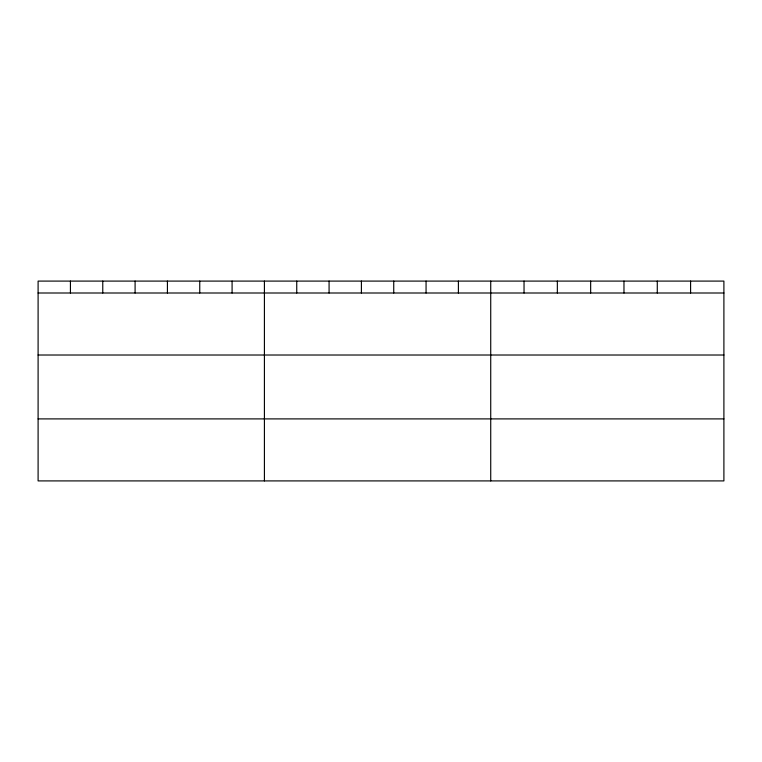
<?xml version="1.0" encoding="UTF-8"?>
<svg xmlns="http://www.w3.org/2000/svg" width="762" height="762" viewBox="0 0 762 762"><rect width="100%" height="100%" fill="white"/><g stroke="black" fill="none" stroke-linecap="round" stroke-linejoin="round"><path stroke-width="1.14" d="M723.9 355.016L723.9 281.092L38.1 281.092L38.1 480.908L723.9 480.908L723.9 355.016L38.1 355.016M38.1 292.999L723.9 292.999M38.1 418.9L723.9 418.9M690.591 281.092L690.591 292.999M657.282 281.092L657.282 292.999M623.973 281.092L623.973 292.999M590.655 281.092L590.655 292.999M557.346 281.092L557.346 292.999M524.037 281.092L524.037 292.999M490.728 281.092L490.728 480.908M458.4 281.092L458.4 292.999M426.063 281.092L426.063 292.999M393.735 281.092L393.735 292.999M361.407 281.092L361.407 292.999M329.079 281.092L329.079 292.999M296.742 281.092L296.742 292.999M264.414 281.092L264.414 480.908M232.086 281.092L232.086 292.999M199.749 281.092L199.749 292.999M167.421 281.092L167.421 292.999M135.093 281.092L135.093 292.999M102.765 281.092L102.765 292.999M70.428 281.092L70.428 292.999"/></g></svg>
